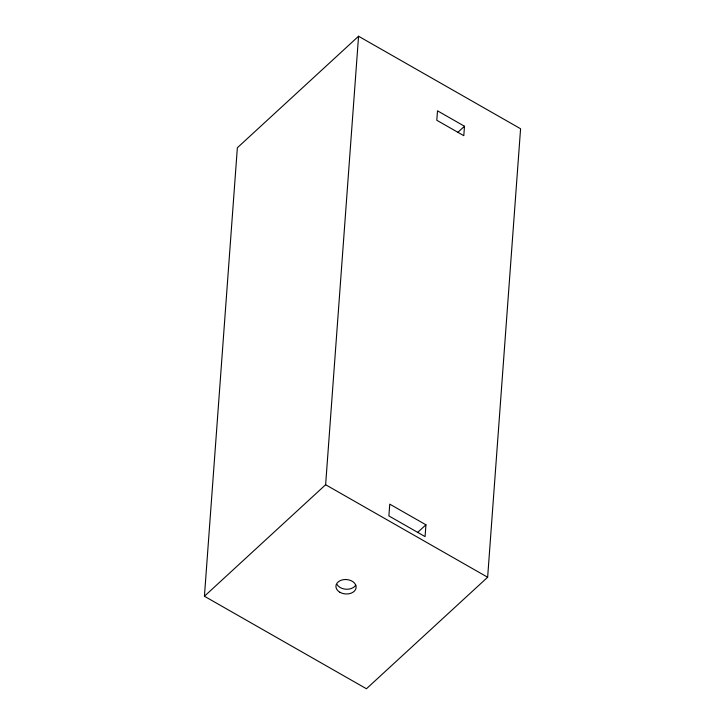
<?xml version="1.0" encoding="UTF-8"?>
<svg xmlns="http://www.w3.org/2000/svg" width="725" height="725" viewBox="0 0 725 725"><rect width="100%" height="100%" fill="white"/><g stroke="black" fill="none" stroke-linecap="round" stroke-linejoin="round"><path stroke-width="1.09" d="M204.423 596.249L237.356 147.755L358.558 36.25L520.577 128.751L487.644 577.245L366.442 688.75L204.423 596.249L325.625 484.735L358.558 36.25M425.938 524.8L425.077 536.6L388.89 515.937L389.751 504.138L425.938 524.8L417.636 532.431M464.489 126.25L463.801 135.684L436.794 120.268L437.492 110.825L464.489 126.25L457.847 132.358M325.625 484.735L487.644 577.245M355.776 585.048A10.132 7.223 4.2 0 1 346.505 589.262A10.132 7.223 4.2 0 1 337.08 584.54M339.971 592.316A10.132 7.223 4.2 0 0 356.075 587.966A10.132 7.223 4.2 0 0 342.046 579.955A10.132 7.223 4.2 0 0 339.971 592.316"/></g></svg>
